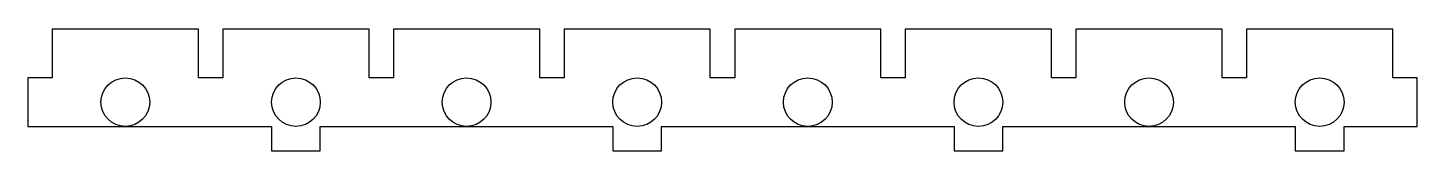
# Model space of a CAD drawing. Header units: millimetres. Extents: x -285 to 0, y -5 to 20.
import ezdxf

# ---------------------------------------------------------------- set-up
doc = ezdxf.new("R2010")
doc.units = ezdxf.units.MM
doc.layers.get('0').update_dxf_attribs({"linetype": 'CONTINUOUS'})

msp = doc.modelspace()

# ---------------------------------------------------------------- linework, layer by layer
msp.add_lwpolyline([(-85, 0), (-55, 0), (-25, 0), (-25, -5), (-15, -5), (-15, 0), (0, 0), (0, 10), (-5, 10), (-5, 20), (-35, 20), (-35, 10), (-40, 10), (-40, 20), (-70, 20), (-70, 10), (-75, 10), (-75, 20), (-105, 20), (-105, 10), (-110, 10), (-110, 20), (-140, 20), (-140, 10), (-145, 10), (-145, 20), (-175, 20), (-175, 10), (-180, 10), (-180, 20), (-210, 20), (-210, 10), (-215, 10), (-215, 20), (-245, 20), (-245, 10), (-250, 10), (-250, 20), (-280, 20), (-280, 10), (-285, 10), (-285, 0), (-265, 0), (-235, 0), (-235, -5), (-225, -5), (-225, 0), (-195, 0), (-165, 0), (-165, -5), (-155, -5), (-155, 0), (-125, 0), (-95, 0), (-95, -5), (-85, -5)], close=True)
for centre in [(-265, 5), (-230, 5), (-195, 5), (-160, 5), (-125, 5), (-90, 5), (-55, 5), (-20, 5)]:
    msp.add_circle(centre, 5)

doc.saveas('drawing.dxf')
